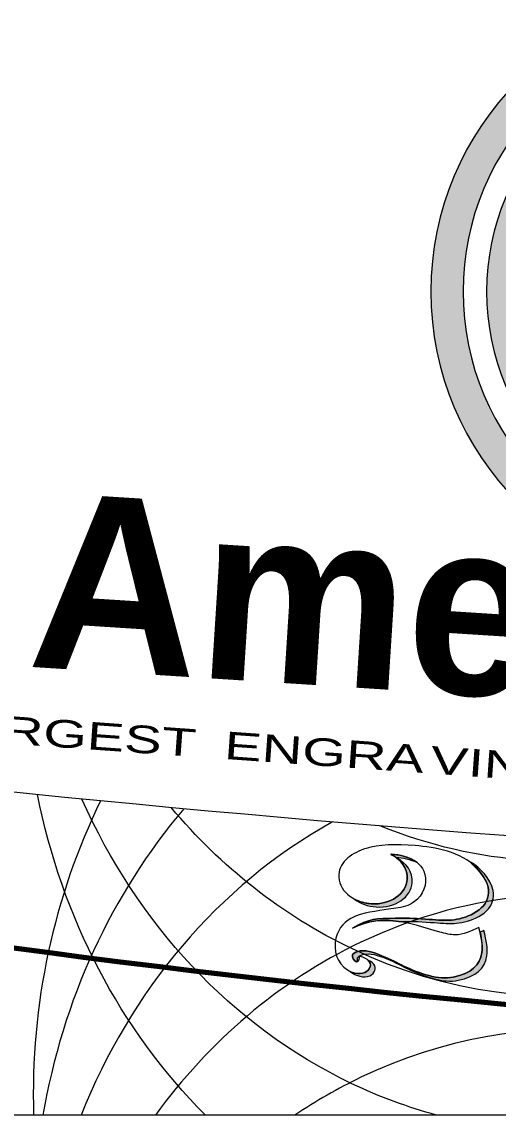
# Model space of a CAD drawing. Header units: inches. Extents: x 0 to 48, y -19.6 to 10.
# Drawn here: x 10.83 to 13.72, y 0 to 6.64 of the extents above; entities that cross this region are included whole.
import ezdxf

# ---------------------------------------------------------------- set-up
doc = ezdxf.new("R2010")
doc.units = ezdxf.units.IN
doc.header["$MEASUREMENT"] = 0
doc.layers.add('Layer 1', color=7, linetype='Continuous')

msp = doc.modelspace()

# ---------------------------------------------------------------- hatches: boundary and pattern name
at = {"layer": 'Layer 1', "true_color": 0x231f20}
h = msp.add_hatch(color=250, dxfattribs=at)
edge = h.paths.add_edge_path()
edge.add_spline(control_points=[(15.1177, 6.805), (16.1145, 6.805), (16.9227, 5.9969), (16.9227, 5), (16.9227, 4.0031), (16.1145, 3.195), (15.1177, 3.195), (14.1208, 3.195), (13.3127, 4.0031), (13.3127, 5), (13.3127, 5.9969), (14.1208, 6.805), (15.1177, 6.805)], knot_values=[0, 0, 0, 0, 1, 1, 1, 2, 2, 2, 3, 3, 3, 4, 4, 4, 4], degree=3, periodic=1)
edge = h.paths.add_edge_path()
edge.add_spline(control_points=[(15.1177, 6.6091), (16.0063, 6.6091), (16.7267, 5.8887), (16.7267, 5), (16.7267, 4.1113), (16.0063, 3.3909), (15.1177, 3.3909), (14.229, 3.3909), (13.5086, 4.1113), (13.5086, 5), (13.5086, 5.8887), (14.229, 6.6091), (15.1177, 6.6091)], knot_values=[0, 0, 0, 0, 0.013889, 0.013889, 0.013889, 0.027778, 0.027778, 0.027778, 0.041667, 0.041667, 0.041667, 0.055556, 0.055556, 0.055556, 0.055556], degree=3, periodic=0)
edge.add_line((15.1177, 6.6091), (15.1177, 6.6091))
h = msp.add_hatch(color=250, dxfattribs=at)
edge = h.paths.add_edge_path()
edge.add_spline(control_points=[(15.1177, 6.4656), (15.9271, 6.4656), (16.5833, 5.8094), (16.5833, 5), (16.5833, 4.1906), (15.9271, 3.5344), (15.1177, 3.5344), (14.3082, 3.5344), (13.6521, 4.1906), (13.6521, 5), (13.6521, 5.8094), (14.3082, 6.4656), (15.1177, 6.4656)], knot_values=[0, 0, 0, 0, 1, 1, 1, 2, 2, 2, 3, 3, 3, 4, 4, 4, 4], degree=3, periodic=1)
edge = h.paths.add_edge_path()
edge.add_spline(control_points=[(15.1177, 6.2969), (15.8376, 6.2969), (16.4212, 5.7163), (16.4212, 5), (16.4212, 4.2837), (15.8376, 3.7031), (15.1177, 3.7031), (14.3977, 3.7031), (13.8141, 4.2837), (13.8141, 5), (13.8141, 5.7163), (14.3977, 6.2969), (15.1177, 6.2969)], knot_values=[0, 0, 0, 0, 0.013889, 0.013889, 0.013889, 0.027778, 0.027778, 0.027778, 0.041667, 0.041667, 0.041667, 0.055556, 0.055556, 0.055556, 0.055556], degree=3, periodic=0)
edge.add_line((15.1177, 6.2969), (15.1177, 6.2969))
h = msp.add_hatch(color=250, dxfattribs=at)
edge = h.paths.add_edge_path()
edge.add_spline(control_points=[(12.934, 0.9384), (12.9757, 0.9228), (12.9833, 0.8923), (12.9691, 0.8692), (12.9537, 0.8445), (12.9129, 0.8284), (12.8617, 0.8491), (12.8468, 0.8552), (12.8334, 0.8632), (12.8216, 0.8728), (12.8248, 0.8712), (12.828, 0.8698), (12.8313, 0.8684), (12.8825, 0.8477), (12.9233, 0.8638), (12.9386, 0.8886), (12.9483, 0.904), (12.948, 0.9229), (12.934, 0.9384)], knot_values=[0, 0, 0, 0, 1, 1, 1, 2, 2, 2, 3, 3, 3, 4, 4, 4, 5, 5, 5, 6, 6, 6, 6], degree=3, periodic=1)
edge = h.paths.add_edge_path()
edge.add_spline(control_points=[(13.612, 1.1099), (13.6193, 1.1133), (13.6268, 1.1168), (13.6345, 1.1203), (13.6519, 1.0599), (13.6588, 1.0094), (13.6532, 0.9676), (13.6427, 0.8894), (13.5886, 0.8421), (13.479, 0.8185), (13.3905, 0.7995), (13.2799, 0.8392), (13.1739, 0.8876), (13.1214, 0.9116), (12.978, 0.998), (12.8991, 0.9747), (12.8873, 0.9712), (12.8622, 0.9613), (12.8663, 0.9426), (12.867, 0.9397), (12.8681, 0.9366), (12.8696, 0.9336), (12.8586, 0.9236), (12.8396, 0.9453), (12.8359, 0.962), (12.8318, 0.9806), (12.8569, 0.9905), (12.8687, 0.994), (12.9476, 1.0173), (13.091, 0.9309), (13.1435, 0.907), (13.2495, 0.8586), (13.3601, 0.8188), (13.4485, 0.8378), (13.5582, 0.8614), (13.6123, 0.9087), (13.6228, 0.987), (13.6274, 1.0216), (13.6235, 1.0624), (13.612, 1.1099)], knot_values=[0, 0, 0, 0, 1, 1, 1, 2, 2, 2, 3, 3, 3, 4, 4, 4, 5, 5, 5, 6, 6, 6, 7, 7, 7, 8, 8, 8, 9, 9, 9, 10, 10, 10, 11, 11, 11, 12, 12, 12, 13, 13, 13, 13], degree=3, periodic=1)
edge = h.paths.add_edge_path()
edge.add_spline(control_points=[(13.5589, 1.5339), (13.6075, 1.5036), (13.6774, 1.4372), (13.6914, 1.3641), (13.696, 1.3398), (13.6945, 1.318), (13.6885, 1.2985), (13.6597, 1.2063), (13.5278, 1.1666), (13.4543, 1.1642), (13.4125, 1.1628), (13.3718, 1.1665), (13.3108, 1.1706), (13.2397, 1.1754), (13.1835, 1.1775), (13.1271, 1.1762), (13.1271, 1.1762), (13.1159, 1.176), (13.1159, 1.176), (13.0238, 1.1896), (12.9325, 1.184), (12.8364, 1.135), (12.9403, 1.1956), (12.9802, 1.1929), (13.0967, 1.1956), (13.1531, 1.1968), (13.2093, 1.1947), (13.2804, 1.1899), (13.3414, 1.1858), (13.3822, 1.1821), (13.4239, 1.1835), (13.4974, 1.1859), (13.6293, 1.2256), (13.6581, 1.3178), (13.6641, 1.3373), (13.6656, 1.3591), (13.661, 1.3834), (13.6467, 1.458), (13.5297, 1.5522), (13.5589, 1.5339)], knot_values=[0, 0, 0, 0, 1, 1, 1, 2, 2, 2, 3, 3, 3, 4, 4, 4, 5, 5, 5, 6, 6, 6, 7, 7, 7, 8, 8, 8, 9, 9, 9, 10, 10, 10, 11, 11, 11, 12, 12, 12, 13, 13, 13, 13], degree=3, periodic=1)
edge = h.paths.add_edge_path()
edge.add_spline(control_points=[(13.1037, 1.5626), (13.165, 1.5303), (13.2041, 1.4741), (13.1999, 1.4131), (13.1938, 1.3228), (13.0957, 1.256), (12.9808, 1.2638), (12.9299, 1.2673), (12.8843, 1.2848), (12.8497, 1.3111), (12.879, 1.2956), (12.9133, 1.2856), (12.9504, 1.2831), (13.0653, 1.2753), (13.1634, 1.3422), (13.1696, 1.4324), (13.173, 1.4826), (13.1471, 1.5295), (13.1037, 1.5626)], knot_values=[0, 0, 0, 0, 1, 1, 1, 2, 2, 2, 3, 3, 3, 4, 4, 4, 5, 5, 5, 6, 6, 6, 6], degree=3, periodic=1)
edge = h.paths.add_edge_path()
edge.add_spline(control_points=[(13.2291, 1.534), (13.1893, 1.5542), (13.1418, 1.5622), (13.1032, 1.5648), (13.1032, 1.5648), (13.101, 1.5646), (13.101, 1.5646), (13.0913, 1.5717), (13.0809, 1.5781), (13.0697, 1.5838), (13.0707, 1.5839), (13.0718, 1.584), (13.0728, 1.5842), (13.1219, 1.5808), (13.1853, 1.5688), (13.2291, 1.534)], knot_values=[0, 0, 0, 0, 0.013889, 0.013889, 0.013889, 0.027778, 0.027778, 0.027778, 0.041667, 0.041667, 0.041667, 0.055556, 0.055556, 0.055556, 0.069444, 0.069444, 0.069444, 0.069444], degree=3, periodic=0)
edge.add_line((13.2291, 1.534), (13.2291, 1.534))

# ---------------------------------------------------------------- linework, layer by layer
at = {"layer": 'Layer 1', "lineweight": 0}
msp.add_lwpolyline([(48, 10), (48, 0), (0, 0), (0, 10), (48, 10)], dxfattribs=at)
at = {"layer": 'Layer 1', "color": 250, "lineweight": 18, "true_color": 0x231f20}
msp.add_lwpolyline([(48, 10), (48, 0), (0, 0), (0, 10), (48, 10)], dxfattribs=at)
at = {"layer": 'Layer 1', "lineweight": 0}
for points, knots in [([(24, 0.2068), (30.0303, 0.2068), (35.5362, 0.6583), (39.731, 1.4024), (39.7309, 1.4058), (39.7308, 1.4091), (39.7308, 1.4125), (39.7308, 2.3526), (40.633, 3.1148), (41.7459, 3.1148), (42.4984, 3.1148), (43.1545, 2.7662), (43.5005, 2.2498), (46.2145, 3.0284), (47.8085, 3.9766), (47.8085, 5), (47.8085, 6.0234), (46.2145, 6.9717), (43.5005, 7.7502), (43.1545, 7.2338), (42.4984, 6.8853), (41.7459, 6.8853), (40.633, 6.8853), (39.7308, 7.6474), (39.7308, 8.5875), (39.7308, 8.5909), (39.7309, 8.5942), (39.731, 8.5976), (35.5362, 9.3417), (30.0303, 9.7932), (24, 9.7932), (17.9697, 9.7932), (12.4641, 9.3416), (8.2691, 8.5976), (8.2691, 8.5942), (8.2692, 8.5909), (8.2692, 8.5875), (8.2692, 7.6474), (7.367, 6.8853), (6.2542, 6.8853), (5.5016, 6.8853), (4.8455, 7.2338), (4.4995, 7.7502), (1.7852, 6.9717), (0.1915, 6.0234), (0.1915, 5), (0.1915, 3.9766), (1.7852, 3.0283), (4.4995, 2.2498), (4.8455, 2.7662), (5.5016, 3.1148), (6.2542, 3.1148), (7.367, 3.1148), (8.2692, 2.3526), (8.2692, 1.4125), (8.2692, 1.4091), (8.2691, 1.4058), (8.2691, 1.4024), (12.4641, 0.6584), (17.9697, 0.2068), (24, 0.2068)], [0, 0, 0, 0, 1, 1, 1, 2, 2, 2, 3, 3, 3, 4, 4, 4, 5, 5, 5, 6, 6, 6, 7, 7, 7, 8, 8, 8, 9, 9, 9, 10, 10, 10, 11, 11, 11, 12, 12, 12, 13, 13, 13, 14, 14, 14, 15, 15, 15, 16, 16, 16, 17, 17, 17, 18, 18, 18, 19, 19, 19, 20, 20, 20, 20]), ([(15.1177, 6.805), (16.1145, 6.805), (16.9227, 5.9969), (16.9227, 5), (16.9227, 4.0031), (16.1145, 3.195), (15.1177, 3.195), (14.1208, 3.195), (13.3127, 4.0031), (13.3127, 5), (13.3127, 5.9969), (14.1208, 6.805), (15.1177, 6.805)], [0, 0, 0, 0, 1, 1, 1, 2, 2, 2, 3, 3, 3, 4, 4, 4, 4]), ([(15.1177, 6.6091), (16.0063, 6.6091), (16.7267, 5.8887), (16.7267, 5), (16.7267, 4.1113), (16.0063, 3.3909), (15.1177, 3.3909), (14.229, 3.3909), (13.5086, 4.1113), (13.5086, 5), (13.5086, 5.8887), (14.229, 6.6091), (15.1177, 6.6091)], [0, 0, 0, 0, 1, 1, 1, 2, 2, 2, 3, 3, 3, 4, 4, 4, 4]), ([(15.1177, 6.4656), (15.9271, 6.4656), (16.5833, 5.8094), (16.5833, 5), (16.5833, 4.1906), (15.9271, 3.5344), (15.1177, 3.5344), (14.3082, 3.5344), (13.6521, 4.1906), (13.6521, 5), (13.6521, 5.8094), (14.3082, 6.4656), (15.1177, 6.4656)], [0, 0, 0, 0, 1, 1, 1, 2, 2, 2, 3, 3, 3, 4, 4, 4, 4]), ([(13.0697, 1.5838), (13.1331, 1.5518), (13.1738, 1.4947), (13.1696, 1.4324), (13.1634, 1.3422), (13.0653, 1.2753), (12.9504, 1.2831), (12.8355, 1.2909), (12.7473, 1.3704), (12.7534, 1.4606), (12.7561, 1.5004), (12.7767, 1.5356), (12.8088, 1.5619), (12.8088, 1.5619), (12.8088, 1.5619), (12.8088, 1.5619), (12.8088, 1.5619), (12.8088, 1.5619), (12.8088, 1.5619), (12.8401, 1.5876), (12.878, 1.6062), (12.919, 1.6192), (12.9915, 1.6421), (13.1045, 1.6472), (13.2172, 1.6369), (13.3411, 1.6256), (13.4952, 1.6), (13.5915, 1.502), (13.6237, 1.4692), (13.6525, 1.4275), (13.661, 1.3834), (13.6656, 1.3591), (13.6641, 1.3373), (13.6581, 1.3178), (13.6293, 1.2256), (13.4974, 1.1859), (13.4239, 1.1835), (13.3822, 1.1821), (13.3414, 1.1858), (13.2804, 1.1899), (13.2093, 1.1947), (13.1531, 1.1968), (13.0967, 1.1955), (12.9802, 1.1929), (12.9403, 1.1956), (12.8364, 1.135), (13.018, 1.2275), (13.1819, 1.1652), (13.3676, 1.1115), (13.4012, 1.1018), (13.4332, 1.0948), (13.4583, 1.0946), (13.5146, 1.0939), (13.5529, 1.1163), (13.6041, 1.1396), (13.6216, 1.0792), (13.6284, 1.0287), (13.6228, 0.987), (13.6123, 0.9087), (13.5582, 0.8614), (13.4485, 0.8378), (13.3601, 0.8188), (13.2495, 0.8586), (13.1435, 0.907), (13.091, 0.9309), (12.9476, 1.0173), (12.8687, 0.994), (12.8569, 0.9905), (12.8318, 0.9806), (12.8359, 0.962), (12.8397, 0.9447), (12.8599, 0.9222), (12.8706, 0.9346), (12.8745, 0.9392), (12.8772, 0.9485), (12.8773, 0.9646), (12.9418, 0.9536), (12.9556, 0.9158), (12.9387, 0.8886), (12.9233, 0.8638), (12.8825, 0.8477), (12.8313, 0.8684), (12.7588, 0.8978), (12.723, 0.973), (12.7316, 1.0478), (12.7403, 1.1228), (12.7781, 1.1668), (12.8274, 1.1941), (12.897, 1.2326), (12.9897, 1.2379), (13.0562, 1.25), (13.0939, 1.255), (13.1354, 1.259), (13.1727, 1.2732), (13.2304, 1.2952), (13.2781, 1.3542), (13.2803, 1.4172), (13.2847, 1.5469), (13.1574, 1.5784), (13.0728, 1.5842), (13.0718, 1.584), (13.0707, 1.5839), (13.0697, 1.5838)], [0, 0, 0, 0, 1, 1, 1, 2, 2, 2, 3, 3, 3, 4, 4, 4, 5, 5, 5, 6, 6, 6, 7, 7, 7, 8, 8, 8, 9, 9, 9, 10, 10, 10, 11, 11, 11, 12, 12, 12, 13, 13, 13, 14, 14, 14, 15, 15, 15, 16, 16, 16, 17, 17, 17, 18, 18, 18, 19, 19, 19, 20, 20, 20, 21, 21, 21, 22, 22, 22, 23, 23, 23, 24, 24, 24, 25, 25, 25, 26, 26, 26, 27, 27, 27, 28, 28, 28, 29, 29, 29, 30, 30, 30, 31, 31, 31, 32, 32, 32, 33, 33, 33, 34, 34, 34, 34]), ([(13.5589, 1.5339), (13.6075, 1.5036), (13.6774, 1.4372), (13.6914, 1.3641), (13.696, 1.3398), (13.6945, 1.318), (13.6885, 1.2985), (13.6597, 1.2063), (13.5278, 1.1666), (13.4543, 1.1642), (13.4125, 1.1628), (13.3718, 1.1665), (13.3108, 1.1706), (13.2397, 1.1754), (13.1835, 1.1775), (13.1271, 1.1762), (13.1271, 1.1762), (13.1159, 1.176), (13.1159, 1.176), (13.0238, 1.1896), (12.9325, 1.184), (12.8364, 1.135), (12.9403, 1.1956), (12.9802, 1.1929), (13.0967, 1.1956), (13.1531, 1.1968), (13.2093, 1.1947), (13.2804, 1.1899), (13.3414, 1.1858), (13.3822, 1.1821), (13.4239, 1.1835), (13.4974, 1.1859), (13.6293, 1.2256), (13.6581, 1.3178), (13.6641, 1.3373), (13.6656, 1.3591), (13.661, 1.3834), (13.6467, 1.458), (13.5297, 1.5522), (13.5589, 1.5339)], [0, 0, 0, 0, 1, 1, 1, 2, 2, 2, 3, 3, 3, 4, 4, 4, 5, 5, 5, 6, 6, 6, 7, 7, 7, 8, 8, 8, 9, 9, 9, 10, 10, 10, 11, 11, 11, 12, 12, 12, 13, 13, 13, 13]), ([(13.1037, 1.5626), (13.165, 1.5303), (13.2041, 1.4741), (13.1999, 1.4131), (13.1938, 1.3228), (13.0957, 1.256), (12.9808, 1.2638), (12.9299, 1.2673), (12.8843, 1.2848), (12.8497, 1.3111), (12.879, 1.2956), (12.9133, 1.2856), (12.9504, 1.2831), (13.0653, 1.2753), (13.1634, 1.3422), (13.1696, 1.4324), (13.173, 1.4826), (13.1471, 1.5295), (13.1037, 1.5626)], [0, 0, 0, 0, 1, 1, 1, 2, 2, 2, 3, 3, 3, 4, 4, 4, 5, 5, 5, 6, 6, 6, 6]), ([(13.2291, 1.534), (13.1893, 1.5542), (13.1418, 1.5622), (13.1032, 1.5648), (13.1032, 1.5648), (13.101, 1.5646), (13.101, 1.5646), (13.0913, 1.5717), (13.0809, 1.5781), (13.0697, 1.5838), (13.0707, 1.5839), (13.0718, 1.584), (13.0728, 1.5842), (13.1219, 1.5808), (13.1853, 1.5688), (13.2291, 1.534)], [0, 0, 0, 0, 1, 1, 1, 2, 2, 2, 3, 3, 3, 4, 4, 4, 5, 5, 5, 5]), ([(13.612, 1.1099), (13.6193, 1.1133), (13.6268, 1.1168), (13.6345, 1.1203), (13.6519, 1.0599), (13.6588, 1.0094), (13.6532, 0.9676), (13.6427, 0.8894), (13.5886, 0.8421), (13.479, 0.8185), (13.3905, 0.7995), (13.2799, 0.8392), (13.1739, 0.8876), (13.1214, 0.9116), (12.978, 0.998), (12.8991, 0.9747), (12.8873, 0.9712), (12.8622, 0.9613), (12.8663, 0.9426), (12.867, 0.9397), (12.8681, 0.9366), (12.8696, 0.9336), (12.8586, 0.9236), (12.8396, 0.9453), (12.8359, 0.962), (12.8318, 0.9806), (12.8569, 0.9905), (12.8687, 0.994), (12.9476, 1.0173), (13.091, 0.9309), (13.1435, 0.907), (13.2495, 0.8586), (13.3601, 0.8188), (13.4485, 0.8378), (13.5582, 0.8614), (13.6123, 0.9087), (13.6228, 0.987), (13.6274, 1.0216), (13.6235, 1.0624), (13.612, 1.1099)], [0, 0, 0, 0, 1, 1, 1, 2, 2, 2, 3, 3, 3, 4, 4, 4, 5, 5, 5, 6, 6, 6, 7, 7, 7, 8, 8, 8, 9, 9, 9, 10, 10, 10, 11, 11, 11, 12, 12, 12, 13, 13, 13, 13]), ([(12.934, 0.9384), (12.9757, 0.9228), (12.9833, 0.8923), (12.9691, 0.8692), (12.9537, 0.8445), (12.9129, 0.8284), (12.8617, 0.8491), (12.8468, 0.8552), (12.8334, 0.8632), (12.8216, 0.8728), (12.8248, 0.8712), (12.828, 0.8698), (12.8313, 0.8684), (12.8825, 0.8477), (12.9233, 0.8638), (12.9386, 0.8886), (12.9483, 0.904), (12.948, 0.9229), (12.934, 0.9384)], [0, 0, 0, 0, 1, 1, 1, 2, 2, 2, 3, 3, 3, 4, 4, 4, 5, 5, 5, 6, 6, 6, 6])]:
    msp.add_open_spline(points, degree=3, knots=knots, dxfattribs=at)
at = {"layer": 'Layer 1', "color": 177, "lineweight": 70, "true_color": 0x2e3092}
msp.add_open_spline([(24, 0.2068), (30.0303, 0.2068), (35.5362, 0.6583), (39.731, 1.4024), (39.7309, 1.4058), (39.7308, 1.4091), (39.7308, 1.4125), (39.7308, 2.3526), (40.633, 3.1148), (41.7459, 3.1148), (42.4984, 3.1148), (43.1545, 2.7662), (43.5005, 2.2498), (46.2145, 3.0284), (47.8085, 3.9766), (47.8085, 5), (47.8085, 6.0234), (46.2145, 6.9717), (43.5005, 7.7502), (43.1545, 7.2338), (42.4984, 6.8853), (41.7459, 6.8853), (40.633, 6.8853), (39.7308, 7.6474), (39.7308, 8.5875), (39.7308, 8.5909), (39.7309, 8.5942), (39.731, 8.5976), (35.5362, 9.3417), (30.0303, 9.7932), (24, 9.7932), (17.9697, 9.7932), (12.4641, 9.3416), (8.2691, 8.5976), (8.2691, 8.5942), (8.2692, 8.5909), (8.2692, 8.5875), (8.2692, 7.6474), (7.367, 6.8853), (6.2542, 6.8853), (5.5016, 6.8853), (4.8455, 7.2338), (4.4995, 7.7502), (1.7852, 6.9717), (0.1915, 6.0234), (0.1915, 5), (0.1915, 3.9766), (1.7852, 3.0283), (4.4995, 2.2498), (4.8455, 2.7662), (5.5016, 3.1148), (6.2542, 3.1148), (7.367, 3.1148), (8.2692, 2.3526), (8.2692, 1.4125), (8.2692, 1.4091), (8.2691, 1.4058), (8.2691, 1.4024), (12.4641, 0.6584), (17.9697, 0.2068), (24, 0.2068)], degree=3, knots=[0, 0, 0, 0, 1, 1, 1, 2, 2, 2, 3, 3, 3, 4, 4, 4, 5, 5, 5, 6, 6, 6, 7, 7, 7, 8, 8, 8, 9, 9, 9, 10, 10, 10, 11, 11, 11, 12, 12, 12, 13, 13, 13, 14, 14, 14, 15, 15, 15, 16, 16, 16, 17, 17, 17, 18, 18, 18, 19, 19, 19, 20, 20, 20, 20], dxfattribs=at)
at = {"layer": 'Layer 1', "color": 250, "lineweight": 18, "true_color": 0x231f20}
for points, knots in [([(40.9593, 2.4251), (36.9286, 1.8273), (31.9044, 1.4382), (26.3983, 1.35), (26.3983, 1.35), (26.3737, 1.3324), (26.3737, 1.3324), (26.3737, 1.3324), (26.4689, 1.299), (26.4689, 1.299), (26.4689, 1.299), (26.5206, 1.282), (26.5206, 1.282), (26.5206, 1.282), (26.5185, 1.2816), (26.5185, 1.2816), (26.5185, 1.2816), (26.8561, 1.1631), (26.8561, 1.1631), (26.8561, 1.1631), (25.9257, 0.972), (25.9257, 0.972), (25.9257, 0.972), (25.1158, 0.8191), (25.1158, 0.8191), (25.1158, 0.8191), (23.8982, 0.7044), (23.8982, 0.7044), (23.8982, 0.7044), (23.1286, 0.759), (23.1286, 0.759), (23.1286, 0.759), (21.1011, 1.1249), (21.1011, 1.1249), (21.1011, 1.1249), (21.6066, 1.3215), (21.6066, 1.3215), (21.6066, 1.3215), (21.5762, 1.3504), (21.5762, 1.3504), (16.0801, 1.4394), (11.0654, 1.8283), (7.0407, 2.4251)], [0, 0, 0, 0, 1, 1, 1, 2, 2, 2, 3, 3, 3, 4, 4, 4, 5, 5, 5, 6, 6, 6, 7, 7, 7, 8, 8, 8, 9, 9, 9, 10, 10, 10, 11, 11, 11, 12, 12, 12, 13, 13, 13, 14, 14, 14, 14]), ([(13.3483, 0), (13.175, 0.0467), (13.0027, 0.1099), (12.8332, 0.1907), (12.0919, 0.5438), (11.5272, 1.169), (11.1916, 1.9191)], [0, 0, 0, 0, 1, 1, 1, 2, 2, 2, 2]), ([(16.1628, 1.5413), (15.2559, 0.7142), (13.9833, 0.463), (12.8332, 1.0108), (12.405, 1.2148), (12.0358, 1.5097), (11.7355, 1.8669)], [0, 0, 0, 0, 1, 1, 1, 2, 2, 2, 2]), ([(16.6825, 0), (15.7883, 1.2256), (14.2521, 1.6994), (12.8883, 1.0498), (12.3849, 0.81), (11.963, 0.4446), (11.6389, 0)], [0, 0, 0, 0, 1, 1, 1, 2, 2, 2, 2]), ([(13.0697, 1.5838), (13.1331, 1.5518), (13.1738, 1.4947), (13.1696, 1.4324), (13.1634, 1.3422), (13.0653, 1.2753), (12.9504, 1.2831), (12.8355, 1.2909), (12.7473, 1.3704), (12.7534, 1.4606), (12.7561, 1.5004), (12.7767, 1.5356), (12.8088, 1.5619), (12.8088, 1.5619), (12.8088, 1.5619), (12.8088, 1.5619), (12.8088, 1.5619), (12.8088, 1.5619), (12.8088, 1.5619), (12.8401, 1.5876), (12.878, 1.6062), (12.919, 1.6192), (12.9915, 1.6421), (13.1045, 1.6472), (13.2172, 1.6369), (13.3411, 1.6256), (13.4952, 1.6), (13.5915, 1.502), (13.6237, 1.4692), (13.6525, 1.4275), (13.661, 1.3834), (13.6656, 1.3591), (13.6641, 1.3373), (13.6581, 1.3178), (13.6293, 1.2256), (13.4974, 1.1859), (13.4239, 1.1835), (13.3822, 1.1821), (13.3414, 1.1858), (13.2804, 1.1899), (13.2093, 1.1947), (13.1531, 1.1968), (13.0967, 1.1955), (12.9802, 1.1929), (12.9403, 1.1956), (12.8364, 1.135), (13.018, 1.2275), (13.1819, 1.1652), (13.3676, 1.1115), (13.4012, 1.1018), (13.4332, 1.0948), (13.4583, 1.0946), (13.5146, 1.0939), (13.5529, 1.1163), (13.6041, 1.1396), (13.6216, 1.0792), (13.6284, 1.0287), (13.6228, 0.987), (13.6123, 0.9087), (13.5582, 0.8614), (13.4485, 0.8378), (13.3601, 0.8188), (13.2495, 0.8586), (13.1435, 0.907), (13.091, 0.9309), (12.9476, 1.0173), (12.8687, 0.994), (12.8569, 0.9905), (12.8318, 0.9806), (12.8359, 0.962), (12.8397, 0.9447), (12.8599, 0.9222), (12.8706, 0.9346), (12.8745, 0.9392), (12.8772, 0.9485), (12.8773, 0.9646), (12.9418, 0.9536), (12.9556, 0.9158), (12.9387, 0.8886), (12.9233, 0.8638), (12.8825, 0.8477), (12.8313, 0.8684), (12.7588, 0.8978), (12.723, 0.973), (12.7316, 1.0478), (12.7403, 1.1228), (12.7781, 1.1668), (12.8274, 1.1941), (12.897, 1.2326), (12.9897, 1.2379), (13.0562, 1.25), (13.0939, 1.255), (13.1354, 1.259), (13.1727, 1.2732), (13.2304, 1.2952), (13.2781, 1.3542), (13.2803, 1.4172), (13.2847, 1.5469), (13.1574, 1.5784), (13.0728, 1.5842), (13.0718, 1.584), (13.0707, 1.5839), (13.0697, 1.5838)], [0, 0, 0, 0, 1, 1, 1, 2, 2, 2, 3, 3, 3, 4, 4, 4, 5, 5, 5, 6, 6, 6, 7, 7, 7, 8, 8, 8, 9, 9, 9, 10, 10, 10, 11, 11, 11, 12, 12, 12, 13, 13, 13, 14, 14, 14, 15, 15, 15, 16, 16, 16, 17, 17, 17, 18, 18, 18, 19, 19, 19, 20, 20, 20, 21, 21, 21, 22, 22, 22, 23, 23, 23, 24, 24, 24, 25, 25, 25, 26, 26, 26, 27, 27, 27, 28, 28, 28, 29, 29, 29, 30, 30, 30, 31, 31, 31, 32, 32, 32, 33, 33, 33, 34, 34, 34, 34]), ([(15.8351, 0), (14.9724, 0.5792), (13.8844, 0.7041), (12.8883, 0.2297), (12.7476, 0.1627), (12.6134, 0.0856), (12.4858, 0)], [0, 0, 0, 0, 1, 1, 1, 2, 2, 2, 2])]:
    msp.add_open_spline(points, degree=3, knots=knots, dxfattribs=at)
for points in [[(11.9437, 0), (11.4249, 0.5159), (11.071, 1.2012), (10.9216, 1.9461)], [(11.3058, 1.9079), (11.022, 1.3303), (10.8777, 0.6706), (10.8987, 0)], [(11.8125, 1.8598), (11.3706, 1.3444), (11.0745, 0.6953), (10.9555, 0)], [(12.7146, 1.7802), (12.0142, 1.3916), (11.4883, 0.7517), (11.1867, 0)], [(14.7985, 1.624), (14.218, 1.4815), (13.598, 1.5157), (13.0037, 1.7562)]]:
    msp.add_open_spline(points, degree=3, dxfattribs=at)

# ---------------------------------------------------------------- texts
at = {"layer": 'Layer 1', "color": 250, "true_color": 0x231f20, "attachment_point": 7}
for s, insert, char_height, rotation in [('\\fBickham Script Pro|b1|i0|c0|p34;\\W1;American Made', (10.856, 2.7079), 1.062527, 356.35362), ('\\fArial|b0|i0|c0|p34;\\W1.46125;LARGEST', (10.2894, 2.2853), 0.167382, 355.95796), ('\\fArial|b0|i0|c0|p34;\\W1.46125; ENGRA', (11.9579, 2.1674), 0.167382, 355.95796), ('\\fArial|b0|i0|c0|p34;\\W1.46125;VING MANUF', (13.3069, 2.0721), 0.167382, 355.95796)]:
    msp.add_mtext(s, dxfattribs=dict(at, insert=insert, char_height=char_height, rotation=rotation))

doc.saveas('drawing.dxf')
